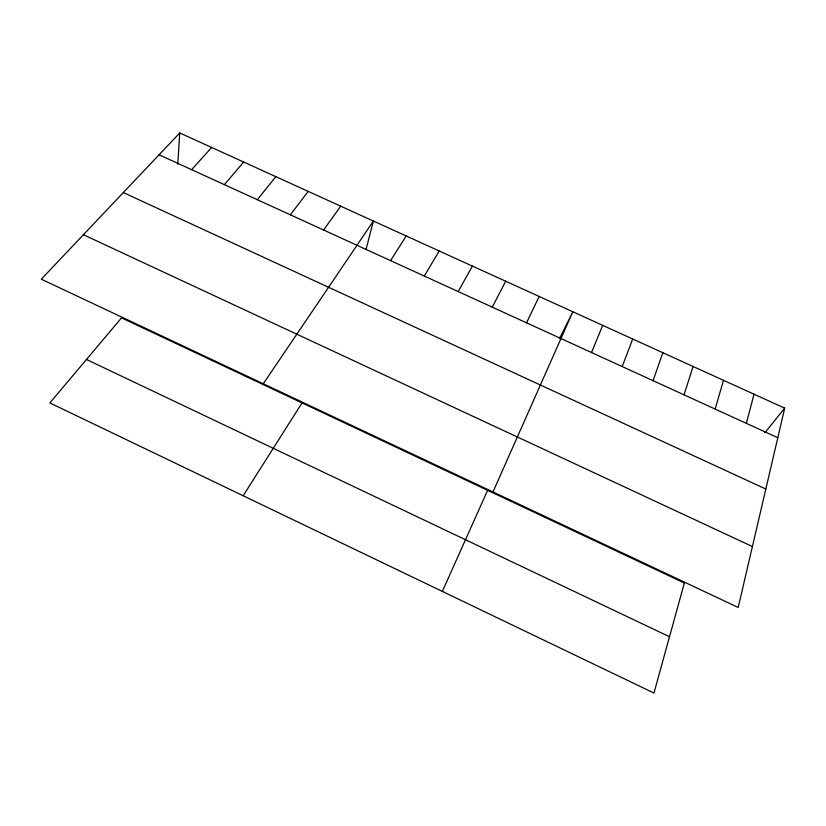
<?xml version="1.0" encoding="UTF-8"?>
<svg xmlns="http://www.w3.org/2000/svg" width="826" height="826" viewBox="0 0 826 826"><rect width="100%" height="100%" fill="white"/><g stroke="black" fill="none" stroke-linecap="round" stroke-linejoin="round"><path stroke-width="1.24" d="M177.735 164.302L179.748 132.955L784.7 408.147L738.196 607.461L41.3 279.198L179.748 132.955M366.011 249.586L373.393 221.038L263.277 383.76M746.394 423.356L754.024 394.188M715.14 409.066L723.493 380.301M684.021 394.838L693.097 366.476M653.046 380.672L662.834 352.702M622.215 366.579L632.706 339.001M591.519 352.537L602.701 325.351M492.988 491.966L572.841 311.774L559.729 338.175M442.344 591.416L487.619 490.324M526.534 322.821L539.182 296.462M492.275 307.158L505.698 281.222M458.193 291.568L472.369 266.065M424.285 276.06L439.215 250.98M390.553 260.634L406.216 235.978M243.174 495.765L302.037 402.902M323.585 230.01L340.715 206.18M290.349 214.812L308.212 191.384M257.289 199.696L275.853 176.671M764.824 432.803L784.7 408.147M224.383 184.652L243.67 162.03M191.653 169.681L211.632 147.451M159.077 154.782L777.803 437.718M123.311 192.561L765.826 489.044M83.405 234.729L752.403 546.544M86.462 359.465L669.504 636.753M684.351 583.011L653.955 693.045L49.859 402.912L121.525 317.855L684.351 583.011"/></g></svg>
